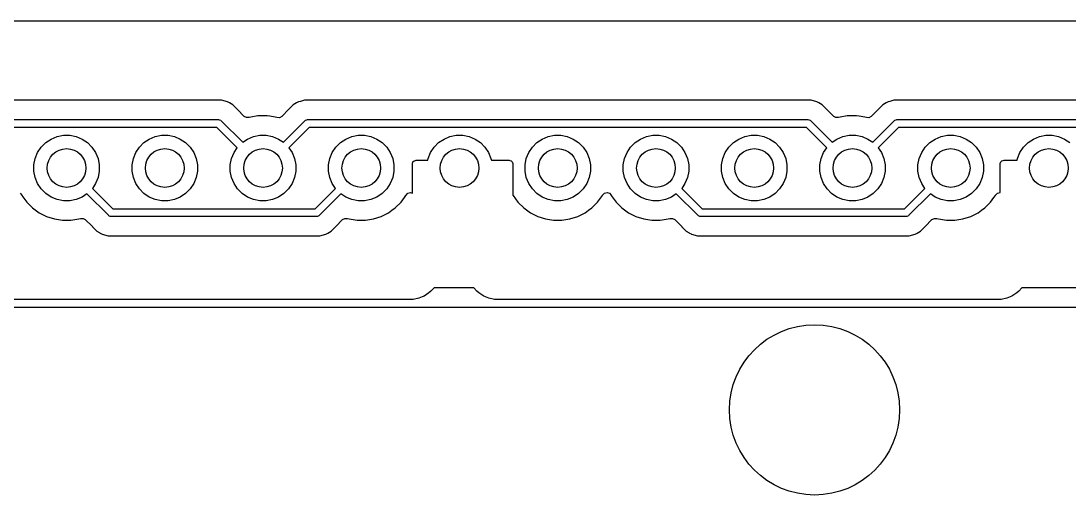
# Model space of a CAD drawing. Extents: x 81.5 to 180.4, y -148.7 to -49.7.
# Drawn here: x 126.38 to 153.48, y -61.95 to -49.7 of the extents above; entities that cross this region are included whole.
import ezdxf

# ---------------------------------------------------------------- set-up
doc = ezdxf.new("R2010")
doc.units = 0
doc.layers.add('BLACK', color=7, linetype='CONTINUOUS')

msp = doc.modelspace()

# ---------------------------------------------------------------- linework, layer by layer
at = {"layer": 'BLACK', "linetype": 'CONTINUOUS'}
for p, q in [((81.5745, -49.7005), (180.3255, -49.7005)), ((131.402331, -51.7485), (118.63767, -51.7485)), ((131.402347, -51.748499), (131.402331, -51.7485)), ((131.409943, -51.748499), (131.402347, -51.748499)), ((131.568057, -51.748499), (131.409943, -51.748499)), ((131.720785, -51.789423), (131.568057, -51.748499)), ((133.711943, -51.748499), (133.604587, -51.777265)), ((133.870058, -51.748499), (133.711943, -51.748499)), ((133.877654, -51.748499), (133.870058, -51.748499)), ((133.87767, -51.7485), (133.877654, -51.748499)), ((146.642331, -51.7485), (133.87767, -51.7485)), ((146.642347, -51.748499), (146.642331, -51.7485)), ((146.649943, -51.748499), (146.642347, -51.748499)), ((146.808057, -51.748499), (146.649943, -51.748499)), ((146.960785, -51.789423), (146.808057, -51.748499)), ((148.951943, -51.748499), (148.844587, -51.777265)), ((149.110058, -51.748499), (148.951943, -51.748499)), ((149.117654, -51.748499), (149.110058, -51.748499)), ((149.11767, -51.7485), (149.117654, -51.748499)), ((161.882331, -51.7485), (149.11767, -51.7485)), ((131.7709, -51.818358), (131.720785, -51.789423)), ((131.770904, -51.818359), (131.7709, -51.818358)), ((131.770904, -51.81836), (131.770904, -51.818359)), ((131.857716, -51.86848), (131.770904, -51.81836)), ((131.857717, -51.868481), (131.857716, -51.86848)), ((131.976588, -51.987352), (131.857717, -51.868481)), ((131.97659, -51.987355), (131.976588, -51.987352)), ((132.155476, -52.166241), (131.97659, -51.987355)), ((133.310478, -51.980286), (133.124522, -52.166241)), ((133.422282, -51.868481), (133.310478, -51.980286)), ((133.422285, -51.868479), (133.422282, -51.868481)), ((133.465689, -51.84342), (133.422285, -51.868479)), ((133.509095, -51.81836), (133.465689, -51.84342)), ((133.509096, -51.818359), (133.509095, -51.81836)), ((133.559209, -51.789425), (133.509096, -51.818359)), ((133.55921, -51.789424), (133.559209, -51.789425)), ((133.604587, -51.777265), (133.55921, -51.789424)), ((147.0109, -51.818358), (146.960785, -51.789423)), ((147.010904, -51.818359), (147.0109, -51.818358)), ((147.010904, -51.81836), (147.010904, -51.818359)), ((147.097716, -51.86848), (147.010904, -51.81836)), ((147.097717, -51.868481), (147.097716, -51.86848)), ((147.216588, -51.987352), (147.097717, -51.868481)), ((147.21659, -51.987355), (147.216588, -51.987352)), ((147.395476, -52.166241), (147.21659, -51.987355)), ((148.550478, -51.980286), (148.364522, -52.166241)), ((148.662282, -51.868481), (148.550478, -51.980286)), ((148.662285, -51.868479), (148.662282, -51.868481)), ((148.705689, -51.84342), (148.662285, -51.868479)), ((148.749095, -51.81836), (148.705689, -51.84342)), ((148.749096, -51.818359), (148.749095, -51.81836)), ((148.799209, -51.789425), (148.749096, -51.818359)), ((148.79921, -51.789424), (148.799209, -51.789425)), ((148.844587, -51.777265), (148.79921, -51.789424)), ((118.551, -52.249), (131.489, -52.249)), ((131.489, -52.249), (131.508509, -52.250921)), ((131.508509, -52.250921), (131.544557, -52.265853)), ((131.544557, -52.265853), (131.559711, -52.278289)), ((131.559711, -52.278289), (132.114911, -52.833489)), ((132.211632, -52.198486), (132.155476, -52.166241)), ((132.281473, -52.196492), (132.211632, -52.198486)), ((132.323757, -52.182753), (132.281473, -52.196492)), ((132.505006, -52.154046), (132.323757, -52.182753)), ((132.533713, -52.1495), (132.505006, -52.154046)), ((132.746287, -52.1495), (132.533713, -52.1495)), ((132.816272, -52.160584), (132.746287, -52.1495)), ((132.956245, -52.182754), (132.816272, -52.160584)), ((132.998523, -52.196491), (132.956245, -52.182754)), ((133.063199, -52.199726), (132.998523, -52.196491)), ((133.124522, -52.166241), (133.063199, -52.199726)), ((133.165088, -52.833489), (133.720289, -52.278289)), ((133.720289, -52.278289), (133.735443, -52.265853)), ((133.735443, -52.265853), (133.771491, -52.250921)), ((133.771491, -52.250921), (133.791, -52.249)), ((133.791, -52.249), (146.729, -52.249)), ((146.729, -52.249), (146.748509, -52.250921)), ((146.748509, -52.250921), (146.784557, -52.265853)), ((146.784557, -52.265853), (146.799711, -52.278289)), ((146.799711, -52.278289), (147.354911, -52.833489)), ((147.451632, -52.198486), (147.395476, -52.166241)), ((147.521473, -52.196492), (147.451632, -52.198486)), ((147.563757, -52.182753), (147.521473, -52.196492)), ((147.745006, -52.154046), (147.563757, -52.182753)), ((147.773713, -52.1495), (147.745006, -52.154046)), ((147.986287, -52.1495), (147.773713, -52.1495)), ((148.056272, -52.160584), (147.986287, -52.1495)), ((148.196245, -52.182754), (148.056272, -52.160584)), ((148.238523, -52.196491), (148.196245, -52.182754)), ((148.303199, -52.199726), (148.238523, -52.196491)), ((148.364522, -52.166241), (148.303199, -52.199726)), ((148.405088, -52.833489), (148.960289, -52.278289)), ((148.960289, -52.278289), (148.975443, -52.265853)), ((148.975443, -52.265853), (149.011491, -52.250921)), ((149.011491, -52.250921), (149.031, -52.249)), ((149.031, -52.249), (161.969, -52.249)), ((131.447578, -52.449), (118.592422, -52.449)), ((131.973489, -52.974911), (131.447578, -52.449)), ((133.832422, -52.449), (133.30651, -52.974911)), ((146.687578, -52.449), (133.832422, -52.449)), ((147.213489, -52.974911), (146.687578, -52.449)), ((149.072422, -52.449), (148.54651, -52.974911)), ((161.927578, -52.449), (149.072422, -52.449)), ((127.020766, -52.842941), (127.159313, -52.750367)), ((127.159313, -52.750367), (127.313258, -52.686601)), ((127.313258, -52.686601), (127.476685, -52.654093)), ((127.476685, -52.654093), (127.643315, -52.654093)), ((127.643315, -52.654093), (127.806742, -52.686601)), ((127.806742, -52.686601), (127.960687, -52.750367)), ((127.960687, -52.750367), (128.099234, -52.842941)), ((129.560766, -52.842941), (129.699313, -52.750367)), ((129.699313, -52.750367), (129.853258, -52.686601)), ((129.853258, -52.686601), (130.016685, -52.654093)), ((130.016685, -52.654093), (130.183315, -52.654093)), ((130.183315, -52.654093), (130.346742, -52.686601)), ((130.346742, -52.686601), (130.500687, -52.750367)), ((130.500687, -52.750367), (130.639234, -52.842941)), ((132.114911, -52.833489), (132.239313, -52.750367)), ((132.239313, -52.750367), (132.393258, -52.686601)), ((132.393258, -52.686601), (132.556685, -52.654093)), ((132.556685, -52.654093), (132.723315, -52.654093)), ((132.723315, -52.654093), (132.886742, -52.686601)), ((132.886742, -52.686601), (133.040687, -52.750367)), ((133.040687, -52.750367), (133.165088, -52.833489)), ((134.640766, -52.842941), (134.779313, -52.750367)), ((134.779313, -52.750367), (134.933258, -52.686601)), ((134.933258, -52.686601), (135.096685, -52.654093)), ((135.096685, -52.654093), (135.263315, -52.654093)), ((135.263315, -52.654093), (135.426742, -52.686601)), ((135.426742, -52.686601), (135.580687, -52.750367)), ((135.580687, -52.750367), (135.719234, -52.842941)), ((137.180766, -52.842941), (137.319313, -52.750367)), ((137.319313, -52.750367), (137.473258, -52.686601)), ((137.473258, -52.686601), (137.636685, -52.654093)), ((137.636685, -52.654093), (137.803315, -52.654093)), ((137.803315, -52.654093), (137.966742, -52.686601)), ((137.966742, -52.686601), (138.120687, -52.750367)), ((138.120687, -52.750367), (138.259234, -52.842941)), ((139.720766, -52.842941), (139.859313, -52.750367)), ((139.859313, -52.750367), (140.013258, -52.686601)), ((140.013258, -52.686601), (140.176685, -52.654093)), ((140.176685, -52.654093), (140.343315, -52.654093)), ((140.343315, -52.654093), (140.506742, -52.686601)), ((140.506742, -52.686601), (140.660687, -52.750367)), ((140.660687, -52.750367), (140.799234, -52.842941)), ((142.260766, -52.842941), (142.399313, -52.750367)), ((142.399313, -52.750367), (142.553258, -52.686601)), ((142.553258, -52.686601), (142.716685, -52.654093)), ((142.716685, -52.654093), (142.883315, -52.654093)), ((142.883315, -52.654093), (143.046742, -52.686601)), ((143.046742, -52.686601), (143.200687, -52.750367)), ((143.200687, -52.750367), (143.339234, -52.842941)), ((144.800766, -52.842941), (144.939313, -52.750367)), ((144.939313, -52.750367), (145.093258, -52.686601)), ((145.093258, -52.686601), (145.256685, -52.654093)), ((145.256685, -52.654093), (145.423315, -52.654093)), ((145.423315, -52.654093), (145.586742, -52.686601)), ((145.586742, -52.686601), (145.740687, -52.750367)), ((145.740687, -52.750367), (145.879234, -52.842941)), ((147.354911, -52.833489), (147.479313, -52.750367)), ((147.479313, -52.750367), (147.633258, -52.686601)), ((147.633258, -52.686601), (147.796685, -52.654093)), ((147.796685, -52.654093), (147.963315, -52.654093)), ((147.963315, -52.654093), (148.126742, -52.686601)), ((148.126742, -52.686601), (148.280687, -52.750367)), ((148.280687, -52.750367), (148.405088, -52.833489)), ((149.880766, -52.842941), (150.019313, -52.750367)), ((150.019313, -52.750367), (150.173258, -52.686601)), ((150.173258, -52.686601), (150.336685, -52.654093)), ((150.336685, -52.654093), (150.503315, -52.654093)), ((150.503315, -52.654093), (150.666742, -52.686601)), ((150.666742, -52.686601), (150.820687, -52.750367)), ((150.820687, -52.750367), (150.959234, -52.842941)), ((152.420766, -52.842941), (152.559313, -52.750367)), ((152.559313, -52.750367), (152.713258, -52.686601)), ((152.713258, -52.686601), (152.876685, -52.654093)), ((152.876685, -52.654093), (153.043315, -52.654093)), ((153.043315, -52.654093), (153.206742, -52.686601)), ((153.206742, -52.686601), (153.360687, -52.750367)), ((153.360687, -52.750367), (153.499234, -52.842941)), ((126.746601, -53.253258), (126.810367, -53.099313)), ((126.810367, -53.099313), (126.902941, -52.960766)), ((126.902941, -52.960766), (127.020766, -52.842941)), ((128.099234, -52.842941), (128.217059, -52.960766)), ((128.217059, -52.960766), (128.309633, -53.099313)), ((128.309633, -53.099313), (128.373399, -53.253258)), ((129.286601, -53.253258), (129.350367, -53.099313)), ((129.350367, -53.099313), (129.442941, -52.960766)), ((129.442941, -52.960766), (129.560766, -52.842941)), ((130.639234, -52.842941), (130.757059, -52.960766)), ((130.757059, -52.960766), (130.849633, -53.099313)), ((130.849633, -53.099313), (130.913399, -53.253258)), ((131.826601, -53.253258), (131.890367, -53.099313)), ((131.890367, -53.099313), (131.973489, -52.974911)), ((133.30651, -52.974911), (133.389633, -53.099313)), ((133.389633, -53.099313), (133.453399, -53.253258)), ((134.366601, -53.253258), (134.430367, -53.099313)), ((134.430367, -53.099313), (134.522941, -52.960766)), ((134.522941, -52.960766), (134.640766, -52.842941)), ((135.719234, -52.842941), (135.837059, -52.960766)), ((135.837059, -52.960766), (135.929633, -53.099313)), ((135.929633, -53.099313), (135.993399, -53.253258)), ((136.906601, -53.253258), (136.970367, -53.099313)), ((136.970367, -53.099313), (137.062941, -52.960766)), ((137.062941, -52.960766), (137.180766, -52.842941)), ((138.259234, -52.842941), (138.377059, -52.960766)), ((138.377059, -52.960766), (138.469633, -53.099313)), ((138.469633, -53.099313), (138.533399, -53.253258)), ((139.446601, -53.253258), (139.510367, -53.099313)), ((139.510367, -53.099313), (139.602941, -52.960766)), ((139.602941, -52.960766), (139.720766, -52.842941)), ((140.799234, -52.842941), (140.917059, -52.960766)), ((140.917059, -52.960766), (141.009633, -53.099313)), ((141.009633, -53.099313), (141.073399, -53.253258)), ((141.986601, -53.253258), (142.050367, -53.099313)), ((142.050367, -53.099313), (142.142941, -52.960766)), ((142.142941, -52.960766), (142.260766, -52.842941)), ((143.339234, -52.842941), (143.457059, -52.960766)), ((143.457059, -52.960766), (143.549633, -53.099313)), ((143.549633, -53.099313), (143.613399, -53.253258)), ((144.526601, -53.253258), (144.590367, -53.099313)), ((144.590367, -53.099313), (144.682941, -52.960766)), ((144.682941, -52.960766), (144.800766, -52.842941)), ((145.879234, -52.842941), (145.997059, -52.960766)), ((145.997059, -52.960766), (146.089633, -53.099313)), ((146.089633, -53.099313), (146.153399, -53.253258)), ((147.066601, -53.253258), (147.130367, -53.099313)), ((147.130367, -53.099313), (147.213489, -52.974911)), ((148.54651, -52.974911), (148.629633, -53.099313)), ((148.629633, -53.099313), (148.693399, -53.253258)), ((149.606601, -53.253258), (149.670367, -53.099313)), ((149.670367, -53.099313), (149.762941, -52.960766)), ((149.762941, -52.960766), (149.880766, -52.842941)), ((150.959234, -52.842941), (151.077059, -52.960766)), ((151.077059, -52.960766), (151.169633, -53.099313)), ((151.169633, -53.099313), (151.233399, -53.253258)), ((152.146601, -53.253258), (152.210367, -53.099313)), ((152.210367, -53.099313), (152.302941, -52.960766)), ((152.302941, -52.960766), (152.420766, -52.842941)), ((126.714093, -53.416685), (126.746601, -53.253258)), ((128.373399, -53.253258), (128.405907, -53.416685)), ((129.254093, -53.416685), (129.286601, -53.253258)), ((130.913399, -53.253258), (130.945907, -53.416685)), ((131.794093, -53.416685), (131.826601, -53.253258)), ((133.453399, -53.253258), (133.485907, -53.416685)), ((134.334093, -53.416685), (134.366601, -53.253258)), ((135.993399, -53.253258), (136.025907, -53.416685)), ((136.5, -53.4), (136.501921, -53.380491)), ((136.501921, -53.380491), (136.516853, -53.344443)), ((136.516853, -53.344443), (136.544443, -53.316853)), ((136.544443, -53.316853), (136.580491, -53.301921)), ((136.580491, -53.301921), (136.6, -53.3)), ((136.6, -53.3), (136.897303, -53.3)), ((136.897303, -53.3), (136.906601, -53.253258)), ((138.533399, -53.253258), (138.542697, -53.3)), ((138.542697, -53.3), (139, -53.3)), ((139, -53.3), (139.019509, -53.301921)), ((139.019509, -53.301921), (139.055557, -53.316853)), ((139.055557, -53.316853), (139.083147, -53.344443)), ((139.083147, -53.344443), (139.098079, -53.380491)), ((139.098079, -53.380491), (139.1, -53.4)), ((139.414093, -53.416685), (139.446601, -53.253258)), ((141.073399, -53.253258), (141.105907, -53.416685)), ((141.954093, -53.416685), (141.986601, -53.253258)), ((143.613399, -53.253258), (143.645907, -53.416685)), ((144.494093, -53.416685), (144.526601, -53.253258)), ((146.153399, -53.253258), (146.185907, -53.416685)), ((147.034093, -53.416685), (147.066601, -53.253258)), ((148.693399, -53.253258), (148.725907, -53.416685)), ((149.574093, -53.416685), (149.606601, -53.253258)), ((151.233399, -53.253258), (151.265907, -53.416685)), ((151.7, -53.4), (151.701921, -53.380491)), ((151.701921, -53.380491), (151.716853, -53.344443)), ((151.716853, -53.344443), (151.744443, -53.316853)), ((151.744443, -53.316853), (151.780491, -53.301921)), ((151.780491, -53.301921), (151.8, -53.3)), ((151.8, -53.3), (152.137303, -53.3)), ((152.137303, -53.3), (152.146601, -53.253258)), ((126.714093, -53.583315), (126.714093, -53.416685)), ((126.746601, -53.746742), (126.714093, -53.583315)), ((128.405907, -53.583315), (128.373399, -53.746742)), ((128.405907, -53.416685), (128.405907, -53.583315)), ((129.254093, -53.583315), (129.254093, -53.416685)), ((129.286601, -53.746742), (129.254093, -53.583315)), ((130.945907, -53.583315), (130.913399, -53.746742)), ((130.945907, -53.416685), (130.945907, -53.583315)), ((131.794093, -53.583315), (131.794093, -53.416685)), ((131.826601, -53.746742), (131.794093, -53.583315)), ((133.485907, -53.583315), (133.453399, -53.746742)), ((133.485907, -53.416685), (133.485907, -53.583315)), ((134.334093, -53.583315), (134.334093, -53.416685)), ((134.366601, -53.746742), (134.334093, -53.583315)), ((136.025907, -53.583315), (135.993399, -53.746742)), ((136.025907, -53.416685), (136.025907, -53.583315)), ((136.5, -54.146044), (136.5, -53.4)), ((139.1, -53.4), (139.1, -54.198268)), ((139.414093, -53.583315), (139.414093, -53.416685)), ((139.446601, -53.746742), (139.414093, -53.583315)), ((141.105907, -53.583315), (141.073399, -53.746742)), ((141.105907, -53.416685), (141.105907, -53.583315)), ((141.954093, -53.583315), (141.954093, -53.416685)), ((141.986601, -53.746742), (141.954093, -53.583315)), ((143.645907, -53.583315), (143.613399, -53.746742)), ((143.645907, -53.416685), (143.645907, -53.583315)), ((144.494093, -53.583315), (144.494093, -53.416685)), ((144.526601, -53.746742), (144.494093, -53.583315)), ((146.185907, -53.583315), (146.153399, -53.746742)), ((146.185907, -53.416685), (146.185907, -53.583315)), ((147.034093, -53.583315), (147.034093, -53.416685)), ((147.066601, -53.746742), (147.034093, -53.583315)), ((148.725907, -53.583315), (148.693399, -53.746742)), ((148.725907, -53.416685), (148.725907, -53.583315)), ((149.574093, -53.583315), (149.574093, -53.416685)), ((149.606601, -53.746742), (149.574093, -53.583315)), ((151.265907, -53.583315), (151.233399, -53.746742)), ((151.265907, -53.416685), (151.265907, -53.583315)), ((151.7, -54.132415), (151.7, -53.4)), ((126.810367, -53.900687), (126.746601, -53.746742)), ((126.902941, -54.039234), (126.810367, -53.900687)), ((128.309633, -53.900687), (128.22651, -54.025088)), ((128.373399, -53.746742), (128.309633, -53.900687)), ((129.350367, -53.900687), (129.286601, -53.746742)), ((129.442941, -54.039234), (129.350367, -53.900687)), ((130.849633, -53.900687), (130.757059, -54.039234)), ((130.913399, -53.746742), (130.849633, -53.900687)), ((131.890367, -53.900687), (131.826601, -53.746742)), ((131.982941, -54.039234), (131.890367, -53.900687)), ((133.389633, -53.900687), (133.297059, -54.039234)), ((133.453399, -53.746742), (133.389633, -53.900687)), ((134.430367, -53.900687), (134.366601, -53.746742)), ((134.513489, -54.025088), (134.430367, -53.900687)), ((135.929633, -53.900687), (135.837059, -54.039234)), ((135.993399, -53.746742), (135.929633, -53.900687)), ((139.510367, -53.900687), (139.446601, -53.746742)), ((139.602941, -54.039234), (139.510367, -53.900687)), ((141.009633, -53.900687), (140.917059, -54.039234)), ((141.073399, -53.746742), (141.009633, -53.900687)), ((142.050367, -53.900687), (141.986601, -53.746742)), ((142.142941, -54.039234), (142.050367, -53.900687)), ((143.549633, -53.900687), (143.46651, -54.025088)), ((143.613399, -53.746742), (143.549633, -53.900687)), ((144.590367, -53.900687), (144.526601, -53.746742)), ((144.682941, -54.039234), (144.590367, -53.900687)), ((146.089633, -53.900687), (145.997059, -54.039234)), ((146.153399, -53.746742), (146.089633, -53.900687)), ((147.130367, -53.900687), (147.066601, -53.746742)), ((147.222941, -54.039234), (147.130367, -53.900687)), ((148.629633, -53.900687), (148.537059, -54.039234)), ((148.693399, -53.746742), (148.629633, -53.900687)), ((149.670367, -53.900687), (149.606601, -53.746742)), ((149.753489, -54.025088), (149.670367, -53.900687)), ((151.169633, -53.900687), (151.077059, -54.039234)), ((151.233399, -53.746742), (151.169633, -53.900687)), ((126.361444, -54.153999), (126.400486, -54.199056)), ((127.020766, -54.157059), (126.902941, -54.039234)), ((127.159313, -54.249633), (127.020766, -54.157059)), ((128.085088, -54.16651), (127.960687, -54.249633)), ((128.640289, -54.721711), (128.085088, -54.16651)), ((128.22651, -54.025088), (128.752422, -54.551)), ((129.560766, -54.157059), (129.442941, -54.039234)), ((129.699313, -54.249633), (129.560766, -54.157059)), ((130.639234, -54.157059), (130.500687, -54.249633)), ((130.757059, -54.039234), (130.639234, -54.157059)), ((132.100766, -54.157059), (131.982941, -54.039234)), ((132.239313, -54.249633), (132.100766, -54.157059)), ((133.179234, -54.157059), (133.040687, -54.249633)), ((133.297059, -54.039234), (133.179234, -54.157059)), ((133.987578, -54.551), (134.513489, -54.025088)), ((134.654911, -54.16651), (134.099711, -54.721711)), ((134.779313, -54.249633), (134.654911, -54.16651)), ((135.719234, -54.157059), (135.580687, -54.249633)), ((135.837059, -54.039234), (135.719234, -54.157059)), ((136.339793, -54.198508), (136.387763, -54.147711)), ((136.387763, -54.147711), (136.455583, -54.130911)), ((136.455583, -54.130911), (136.5, -54.146044)), ((139.720766, -54.157059), (139.602941, -54.039234)), ((139.859313, -54.249633), (139.720766, -54.157059)), ((140.799234, -54.157059), (140.660687, -54.249633)), ((140.917059, -54.039234), (140.799234, -54.157059)), ((141.419514, -54.199054), (141.467488, -54.148259)), ((141.467488, -54.148259), (141.535308, -54.131463)), ((141.535308, -54.131463), (141.601444, -54.153999)), ((141.601444, -54.153999), (141.640486, -54.199056)), ((142.260766, -54.157059), (142.142941, -54.039234)), ((142.399313, -54.249633), (142.260766, -54.157059)), ((143.325088, -54.16651), (143.200687, -54.249633)), ((143.880289, -54.721711), (143.325088, -54.16651)), ((143.46651, -54.025088), (143.992422, -54.551)), ((144.800766, -54.157059), (144.682941, -54.039234)), ((144.939313, -54.249633), (144.800766, -54.157059)), ((145.879234, -54.157059), (145.740687, -54.249633)), ((145.997059, -54.039234), (145.879234, -54.157059)), ((147.340766, -54.157059), (147.222941, -54.039234)), ((147.479313, -54.249633), (147.340766, -54.157059)), ((148.419234, -54.157059), (148.280687, -54.249633)), ((148.537059, -54.039234), (148.419234, -54.157059)), ((149.227578, -54.551), (149.753489, -54.025088)), ((149.894911, -54.16651), (149.339711, -54.721711)), ((150.019313, -54.249633), (149.894911, -54.16651)), ((150.959234, -54.157059), (150.820687, -54.249633)), ((151.077059, -54.039234), (150.959234, -54.157059)), ((151.579793, -54.198508), (151.627763, -54.147711)), ((151.627763, -54.147711), (151.695583, -54.130911)), ((151.695583, -54.130911), (151.7, -54.132415)), ((126.400486, -54.199056), (126.404951, -54.20782)), ((126.404951, -54.20782), (126.52989, -54.379786)), ((126.52989, -54.379786), (126.680213, -54.530109)), ((127.313258, -54.313399), (127.159313, -54.249633)), ((127.476685, -54.345907), (127.313258, -54.313399)), ((127.643315, -54.345907), (127.476685, -54.345907)), ((127.806742, -54.313399), (127.643315, -54.345907)), ((127.960687, -54.249633), (127.806742, -54.313399)), ((129.853258, -54.313399), (129.699313, -54.249633)), ((130.016685, -54.345907), (129.853258, -54.313399)), ((130.183315, -54.345907), (130.016685, -54.345907)), ((130.346742, -54.313399), (130.183315, -54.345907)), ((130.500687, -54.249633), (130.346742, -54.313399)), ((132.393258, -54.313399), (132.239313, -54.249633)), ((132.556685, -54.345907), (132.393258, -54.313399)), ((132.723315, -54.345907), (132.556685, -54.345907)), ((132.886742, -54.313399), (132.723315, -54.345907)), ((133.040687, -54.249633), (132.886742, -54.313399)), ((134.933258, -54.313399), (134.779313, -54.249633)), ((135.096685, -54.345907), (134.933258, -54.313399)), ((135.263315, -54.345907), (135.096685, -54.345907)), ((135.426742, -54.313399), (135.263315, -54.345907)), ((135.580687, -54.249633), (135.426742, -54.313399)), ((136.059792, -54.530104), (136.210104, -54.379792)), ((136.210104, -54.379792), (136.210106, -54.379788)), ((136.210106, -54.379788), (136.210109, -54.379786)), ((136.210109, -54.379786), (136.29589, -54.261717)), ((136.29589, -54.261717), (136.335051, -54.207816)), ((136.335051, -54.207816), (136.339793, -54.198508)), ((139.1, -54.198268), (139.100204, -54.198504)), ((139.100204, -54.198504), (139.104949, -54.207817)), ((139.104949, -54.207817), (139.22989, -54.379786)), ((139.22989, -54.379786), (139.380213, -54.530109)), ((140.013258, -54.313399), (139.859313, -54.249633)), ((140.176685, -54.345907), (140.013258, -54.313399)), ((140.343315, -54.345907), (140.176685, -54.345907)), ((140.506742, -54.313399), (140.343315, -54.345907)), ((140.660687, -54.249633), (140.506742, -54.313399)), ((141.139792, -54.530104), (141.290104, -54.379792)), ((141.290104, -54.379792), (141.290106, -54.379788)), ((141.290106, -54.379788), (141.290109, -54.379786)), ((141.290109, -54.379786), (141.415048, -54.20782)), ((141.415047, -54.20782), (141.415051, -54.207816)), ((141.415048, -54.20782), (141.415047, -54.20782)), ((141.415051, -54.207816), (141.419514, -54.199054)), ((141.640486, -54.199056), (141.644951, -54.20782)), ((141.644951, -54.20782), (141.76989, -54.379786)), ((141.76989, -54.379786), (141.920213, -54.530109)), ((142.553258, -54.313399), (142.399313, -54.249633)), ((142.716685, -54.345907), (142.553258, -54.313399)), ((142.883315, -54.345907), (142.716685, -54.345907)), ((143.046742, -54.313399), (142.883315, -54.345907)), ((143.200687, -54.249633), (143.046742, -54.313399)), ((145.093258, -54.313399), (144.939313, -54.249633)), ((145.256685, -54.345907), (145.093258, -54.313399)), ((145.423315, -54.345907), (145.256685, -54.345907)), ((145.586742, -54.313399), (145.423315, -54.345907)), ((145.740687, -54.249633), (145.586742, -54.313399)), ((147.633258, -54.313399), (147.479313, -54.249633)), ((147.796685, -54.345907), (147.633258, -54.313399)), ((147.963315, -54.345907), (147.796685, -54.345907)), ((148.126742, -54.313399), (147.963315, -54.345907)), ((148.280687, -54.249633), (148.126742, -54.313399)), ((150.173258, -54.313399), (150.019313, -54.249633)), ((150.336685, -54.345907), (150.173258, -54.313399)), ((150.503315, -54.345907), (150.336685, -54.345907)), ((150.666742, -54.313399), (150.503315, -54.345907)), ((150.820687, -54.249633), (150.666742, -54.313399)), ((151.299792, -54.530104), (151.450104, -54.379792)), ((151.450104, -54.379792), (151.450106, -54.379788)), ((151.450106, -54.379788), (151.450109, -54.379786)), ((151.450109, -54.379786), (151.53589, -54.261717)), ((151.53589, -54.261717), (151.575051, -54.207816)), ((151.575051, -54.207816), (151.579793, -54.198508)), ((126.680213, -54.530109), (126.852179, -54.655048)), ((126.852179, -54.655048), (126.852181, -54.655049)), ((126.852181, -54.655049), (126.852184, -54.655051)), ((126.852184, -54.655051), (127.041588, -54.751557)), ((128.655443, -54.734147), (128.640289, -54.721711)), ((128.691491, -54.749079), (128.655443, -54.734147)), ((128.752422, -54.551), (133.987578, -54.551)), ((134.084557, -54.734147), (134.048509, -54.749079)), ((134.099711, -54.721711), (134.084557, -54.734147)), ((135.698412, -54.751557), (135.887816, -54.655051)), ((135.887816, -54.655051), (135.974138, -54.592335)), ((135.974138, -54.592335), (136.059786, -54.530109)), ((136.059786, -54.530109), (136.059788, -54.530106)), ((136.059788, -54.530106), (136.059792, -54.530104)), ((139.380213, -54.530109), (139.552179, -54.655048)), ((139.552179, -54.655048), (139.552181, -54.655049)), ((139.552181, -54.655049), (139.552184, -54.655051)), ((139.552184, -54.655051), (139.741588, -54.751557)), ((140.778412, -54.751557), (140.967816, -54.655051)), ((140.967816, -54.655051), (141.054138, -54.592335)), ((141.054138, -54.592335), (141.139786, -54.530109)), ((141.139786, -54.530109), (141.139788, -54.530106)), ((141.139788, -54.530106), (141.139792, -54.530104)), ((141.920213, -54.530109), (142.092179, -54.655048)), ((142.092179, -54.655048), (142.092181, -54.655049)), ((142.092181, -54.655049), (142.092184, -54.655051)), ((142.092184, -54.655051), (142.281588, -54.751557)), ((143.895443, -54.734147), (143.880289, -54.721711)), ((143.931491, -54.749079), (143.895443, -54.734147)), ((143.992422, -54.551), (149.227578, -54.551)), ((149.324557, -54.734147), (149.288509, -54.749079)), ((149.339711, -54.721711), (149.324557, -54.734147)), ((150.938412, -54.751557), (151.127816, -54.655051)), ((151.127816, -54.655051), (151.214138, -54.592335)), ((151.214138, -54.592335), (151.299786, -54.530109)), ((151.299786, -54.530109), (151.299788, -54.530106)), ((151.299788, -54.530106), (151.299792, -54.530104)), ((127.041588, -54.751557), (127.243757, -54.817246)), ((127.243757, -54.817246), (127.453713, -54.8505)), ((127.453713, -54.8505), (127.453714, -54.8505)), ((127.453714, -54.8505), (127.666286, -54.8505)), ((127.666286, -54.8505), (127.666287, -54.8505)), ((127.666287, -54.8505), (127.876243, -54.817246)), ((127.876243, -54.817246), (127.918523, -54.803507)), ((127.918523, -54.803507), (127.988362, -54.801511)), ((127.988362, -54.801511), (128.044522, -54.833757)), ((128.044522, -54.833757), (128.226139, -55.015374)), ((128.711, -54.751), (128.691491, -54.749079)), ((134.029, -54.751), (128.711, -54.751)), ((134.048509, -54.749079), (134.029, -54.751)), ((134.50952, -55.019714), (134.519728, -55.009507)), ((134.519728, -55.009507), (134.51973, -55.009504)), ((134.51973, -55.009504), (134.695478, -54.833755)), ((134.695478, -54.833755), (134.756799, -54.800272)), ((134.756799, -54.800272), (134.821473, -54.803506)), ((134.821473, -54.803506), (134.863757, -54.817246)), ((134.863757, -54.817246), (135.073713, -54.8505)), ((135.073713, -54.8505), (135.073714, -54.8505)), ((135.073714, -54.8505), (135.286286, -54.8505)), ((135.286286, -54.8505), (135.286287, -54.8505)), ((135.286287, -54.8505), (135.496243, -54.817246)), ((135.496243, -54.817246), (135.698412, -54.751557)), ((139.741588, -54.751557), (139.943757, -54.817246)), ((139.943757, -54.817246), (140.153713, -54.8505)), ((140.153713, -54.8505), (140.153714, -54.8505)), ((140.153714, -54.8505), (140.366286, -54.8505)), ((140.366286, -54.8505), (140.366287, -54.8505)), ((140.366287, -54.8505), (140.576243, -54.817246)), ((140.576243, -54.817246), (140.778412, -54.751557)), ((142.281588, -54.751557), (142.483757, -54.817246)), ((142.483757, -54.817246), (142.693713, -54.8505)), ((142.693713, -54.8505), (142.693714, -54.8505)), ((142.693714, -54.8505), (142.906286, -54.8505)), ((142.906286, -54.8505), (142.906287, -54.8505)), ((142.906287, -54.8505), (143.116243, -54.817246)), ((143.116243, -54.817246), (143.158523, -54.803507)), ((143.158523, -54.803507), (143.228362, -54.801511)), ((143.228362, -54.801511), (143.284522, -54.833757)), ((143.284522, -54.833757), (143.466139, -55.015374)), ((143.951, -54.751), (143.931491, -54.749079)), ((149.269, -54.751), (143.951, -54.751)), ((149.288509, -54.749079), (149.269, -54.751)), ((149.74952, -55.019714), (149.759728, -55.009507)), ((149.759728, -55.009507), (149.75973, -55.009504)), ((149.75973, -55.009504), (149.935478, -54.833755)), ((149.935478, -54.833755), (149.996799, -54.800272)), ((149.996799, -54.800272), (150.061473, -54.803506)), ((150.061473, -54.803506), (150.103757, -54.817246)), ((150.103757, -54.817246), (150.313713, -54.8505)), ((150.313713, -54.8505), (150.313714, -54.8505)), ((150.313714, -54.8505), (150.526286, -54.8505)), ((150.526286, -54.8505), (150.526287, -54.8505)), ((150.526287, -54.8505), (150.736243, -54.817246)), ((150.736243, -54.817246), (150.938412, -54.751557)), ((128.226139, -55.015374), (128.226149, -55.015385)), ((128.226149, -55.015385), (128.230479, -55.019715)), ((128.230479, -55.019715), (128.23048, -55.019716)), ((128.23048, -55.019716), (128.342284, -55.13152)), ((128.342284, -55.13152), (128.4197, -55.176215)), ((128.4197, -55.176215), (128.429095, -55.181639)), ((128.429095, -55.181639), (128.429097, -55.181641)), ((128.429097, -55.181641), (128.467151, -55.203611)), ((128.467151, -55.203611), (128.479215, -55.210577)), ((128.479215, -55.210577), (128.631943, -55.251501)), ((128.631943, -55.251501), (128.631946, -55.251501)), ((128.631946, -55.251501), (128.797654, -55.251501)), ((128.797654, -55.251501), (128.79767, -55.2515)), ((128.79767, -55.2515), (133.942331, -55.2515)), ((133.942331, -55.2515), (133.942347, -55.251501)), ((133.942347, -55.251501), (133.949943, -55.251501)), ((133.949943, -55.251501), (134.108054, -55.251501)), ((134.108054, -55.251501), (134.108057, -55.251501)), ((134.108057, -55.251501), (134.260785, -55.210577)), ((134.260785, -55.210577), (134.310904, -55.181639)), ((134.310904, -55.181639), (134.397716, -55.13152)), ((134.397716, -55.13152), (134.50952, -55.019716)), ((134.50952, -55.019716), (134.50952, -55.019714)), ((143.466139, -55.015374), (143.466149, -55.015385)), ((143.466149, -55.015385), (143.470479, -55.019715)), ((143.470479, -55.019715), (143.47048, -55.019716)), ((143.47048, -55.019716), (143.582284, -55.13152)), ((143.582284, -55.13152), (143.6597, -55.176215)), ((143.6597, -55.176215), (143.669095, -55.181639)), ((143.669095, -55.181639), (143.669097, -55.181641)), ((143.669097, -55.181641), (143.707151, -55.203611)), ((143.707151, -55.203611), (143.719215, -55.210577)), ((143.719215, -55.210577), (143.871943, -55.251501)), ((143.871943, -55.251501), (143.871946, -55.251501)), ((143.871946, -55.251501), (144.037654, -55.251501)), ((144.037654, -55.251501), (144.03767, -55.2515)), ((144.03767, -55.2515), (149.182331, -55.2515)), ((149.182331, -55.2515), (149.182347, -55.251501)), ((149.182347, -55.251501), (149.189943, -55.251501)), ((149.189943, -55.251501), (149.348054, -55.251501)), ((149.348054, -55.251501), (149.348057, -55.251501)), ((149.348057, -55.251501), (149.500785, -55.210577)), ((149.500785, -55.210577), (149.550904, -55.181639)), ((149.550904, -55.181639), (149.637716, -55.13152)), ((149.637716, -55.13152), (149.74952, -55.019716)), ((149.74952, -55.019716), (149.74952, -55.019714)), ((137.06116, -56.5995), (136.98133, -56.67933)), ((138.08884, -56.5995), (137.06116, -56.5995)), ((138.16867, -56.67933), (138.08884, -56.5995)), ((152.26116, -56.5995), (152.18133, -56.67933)), ((153.73884, -56.5995), (152.26116, -56.5995)), ((136.451, -56.899), (123.749, -56.899)), ((136.524513, -56.895389), (136.451, -56.899)), ((136.668713, -56.866706), (136.524513, -56.895389)), ((136.754233, -56.831282), (136.668713, -56.866706)), ((136.804548, -56.810441), (136.754233, -56.831282)), ((136.926795, -56.728758), (136.804548, -56.810441)), ((136.98133, -56.67933), (136.926795, -56.728758)), ((138.223205, -56.728758), (138.16867, -56.67933)), ((138.345452, -56.810441), (138.223205, -56.728758)), ((138.395767, -56.831282), (138.345452, -56.810441)), ((138.481287, -56.866706), (138.395767, -56.831282)), ((138.625487, -56.895389), (138.481287, -56.866706)), ((138.699, -56.899), (138.625487, -56.895389)), ((151.651, -56.899), (138.699, -56.899)), ((151.724513, -56.895389), (151.651, -56.899)), ((151.868713, -56.866706), (151.724513, -56.895389)), ((151.954233, -56.831282), (151.868713, -56.866706)), ((152.004548, -56.810441), (151.954233, -56.831282)), ((152.126795, -56.728758), (152.004548, -56.810441)), ((152.18133, -56.67933), (152.126795, -56.728758)), ((88.4, -57.1), (162.4, -57.1))]:
    msp.add_line(p, q, dxfattribs=at)
at = {"layer": 'BLACK'}
for centre, radius in [((127.56, -53.5), 0.5), ((130.1, -53.5), 0.5), ((132.64, -53.5), 0.5), ((135.18, -53.5), 0.5), ((137.72, -53.5), 0.5), ((140.26, -53.5), 0.5), ((142.8, -53.5), 0.5), ((145.34, -53.5), 0.5), ((147.88, -53.5), 0.5), ((150.42, -53.5), 0.5), ((152.96, -53.5), 0.5), ((146.9, -59.75), 2.2)]:
    msp.add_circle(centre, radius, dxfattribs=at)

doc.saveas('drawing.dxf')
